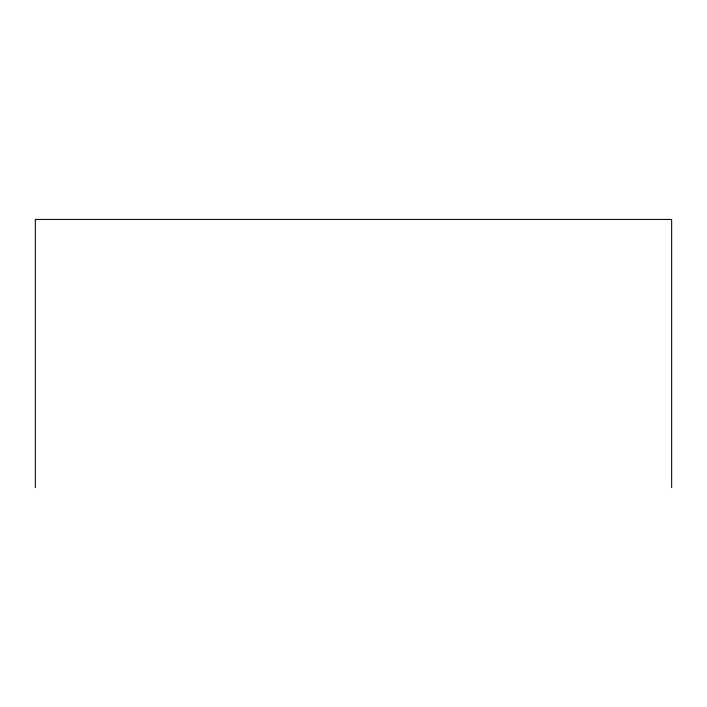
<?xml version="1.0" encoding="UTF-8"?>
<svg xmlns="http://www.w3.org/2000/svg" width="707" height="707" viewBox="0 0 707 707"><rect width="100%" height="100%" fill="white"/><g stroke="black" fill="none" stroke-linecap="round" stroke-linejoin="round"><path stroke-width="1.06" d="M671.65 487.565L671.65 219.435L35.35 219.435L35.35 487.565"/></g></svg>
